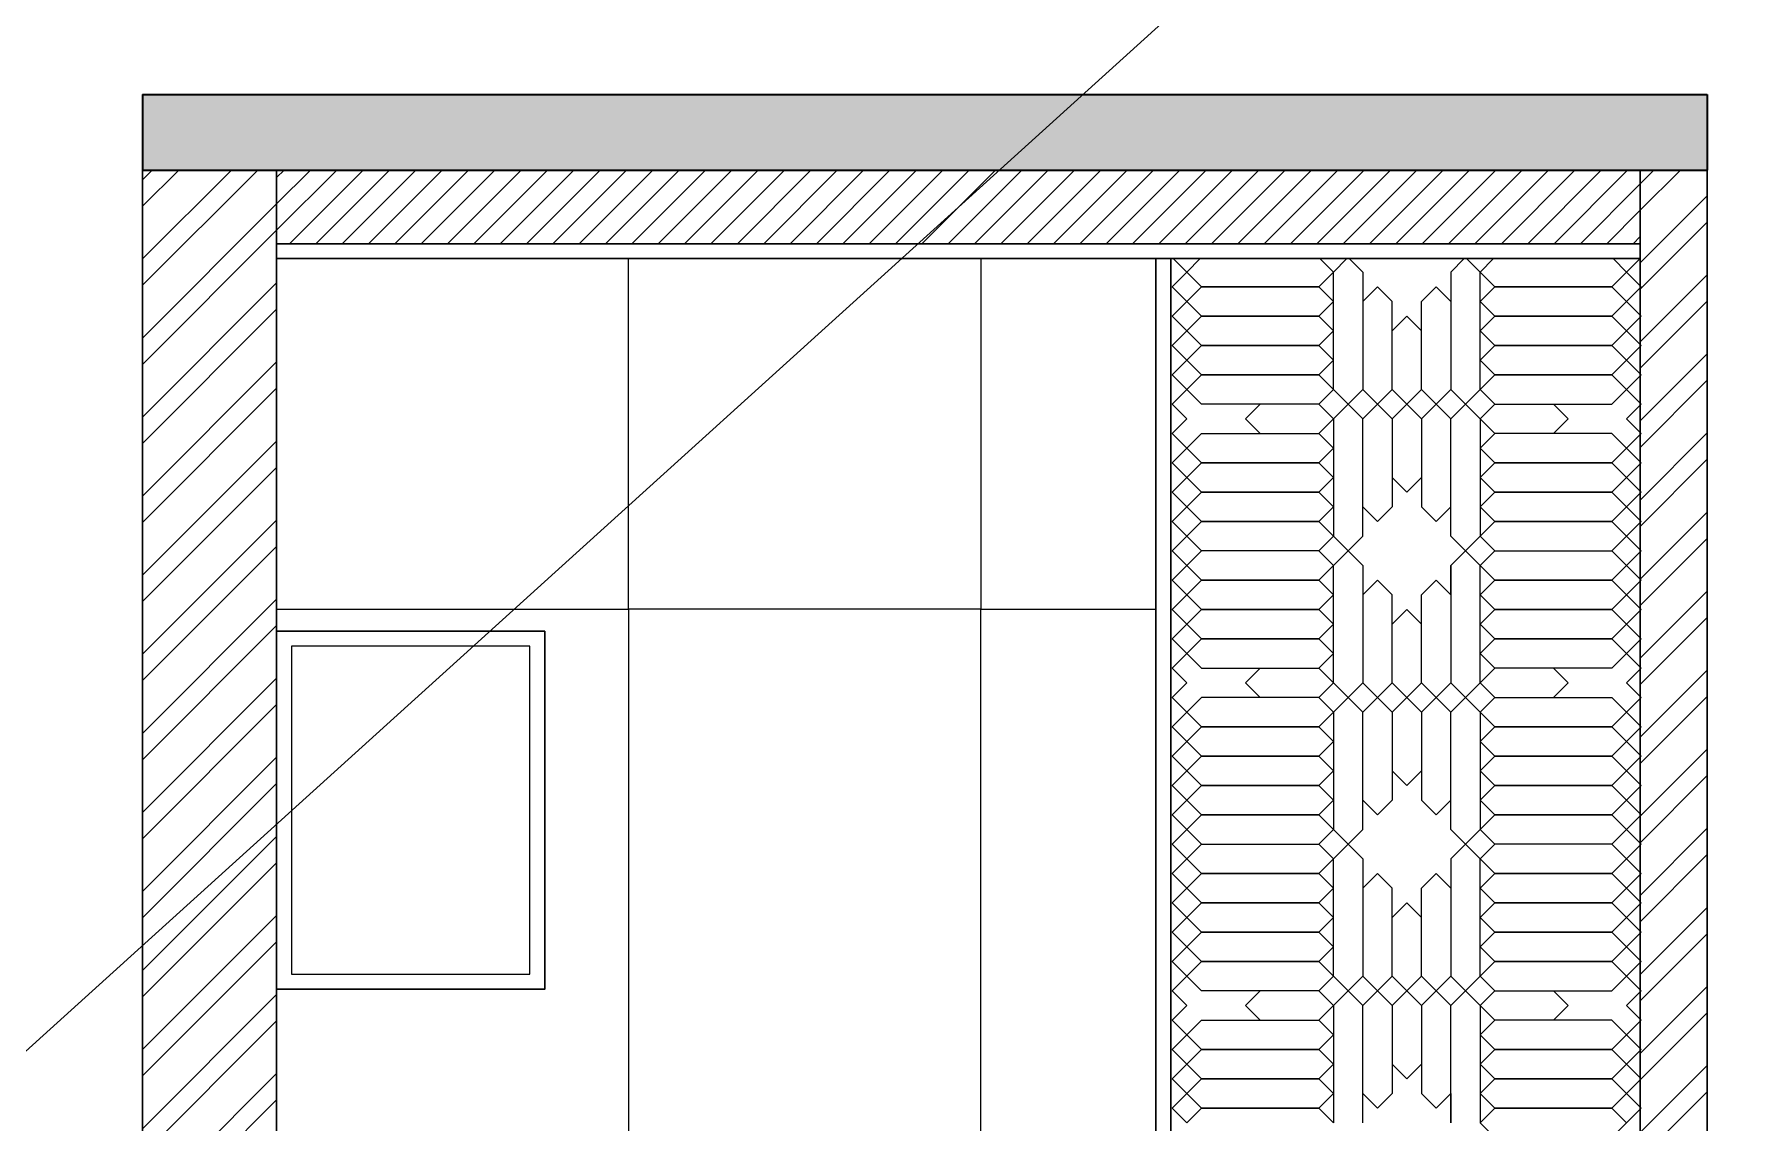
# Model space of a CAD drawing. Header units: millimetres. Extents: x 56222 to 3066687, y -650199 to -121287.
# Drawn here: x 156120.6 to 156234.7, y -180665.2 to -180592.1 of the extents above; entities that cross this region are included whole.
import ezdxf

# ---------------------------------------------------------------- set-up
doc = ezdxf.new("R2010")
doc.units = ezdxf.units.MM
doc.header["$MEASUREMENT"] = 0
for name, color, linetype, lineweight in [('dim05', 1, 'Continuous', 13), ('HACHA', 253, 'Continuous', 5), ('TILE', 14, 'Continuous', 9), ('wall', 7, 'Continuous', 30), ('XX~SLAB ( BEAM )~ ( DIM )', 7, 'Continuous', 9)]:
    doc.layers.add(name, color=color, linetype=linetype, lineweight=lineweight)
doc.layers.add('hatch', color=253, linetype='Continuous', lineweight=0, transparency=0.4)

msp = doc.modelspace()

# ---------------------------------------------------------------- hatches: boundary and pattern name
at = {"layer": 'hatch'}
h = msp.add_hatch(dxfattribs=at)
h.set_pattern_fill('AR-CONC', color=256, scale=0.5)
h.set_pattern_definition([(50, (10345.2532, -2538.4245), (3.586300913, -0.313760675), [0.375, -4.125]), (355, (10345.2532, -2538.4245), (-0.69375667, 3.76096067), [0.3, -3.3]), (100.4514445, (10345.552, -2538.4507), (2.892544234, 3.447199955), [0.31870096, -3.50571056]), (46.1842, (10345.253, -2537.4245), (5.33620665, -0.8275964), [0.5625, -6.1875]), (96.6356355, (10345.698, -2537.4935), (4.67330973, 4.870593), [0.47805171, -5.2585688]), (351.184164, (10345.253, -2537.4245), (4.67330973, 4.870593), [0.45, -4.95]), (21, (10345.7532, -2537.6745), (2.98453526, -2.013094453), [0.375, -4.125]), (326, (10345.7532, -2537.6745), (1.21657666, 3.625750225), [0.3, -3.3]), (71.4514447, (10346.002, -2537.8423), (4.201111884, 1.612655764), [0.31870095, -3.50571056]), (37.5, (10345.2532, -2538.4245), (0.0607992766, 1.664469269), [0, -3.26, 0, -3.35, 0, -3.3125]), (7.5, (10345.2532, -2538.4245), (1.315347687, 1.97205856), [0, -1.91, 0, -3.185, 0, -1.2625]), (327.5, (10344.1382, -2538.4245), (2.669112181, -0.112774359), [0, -1.25, 0, -3.9, 0, -5.175]), (317.5, (10343.6382, -2538.4245), (2.915930847, 0.500524912), [0, -1.625, 0, -2.59, 0, -3.675])])
h.paths.add_polyline_path([(156127.84, -180596.185), (156127.84, -180601.245), (156232.84, -180601.245), (156232.84, -180596.185)])
at = {"layer": 'hatch', "ltscale": 10}
h = msp.add_hatch(dxfattribs=at)
h.set_pattern_fill('ANSI32', color=256, scale=10, style=0)
h.set_pattern_definition([(45, (10345.253, -2538.4245), (-2.65165043, 2.65165043), []), (45, (10347.021, -2538.4245), (-2.65165043, 2.65165043), [])])
h.paths.add_polyline_path([(156136.84, -180601.245), (156127.84, -180601.245), (156127.84, -180728.185), (156136.84, -180728.185)])
h.paths.add_polyline_path([(156228.34, -180728.185), (156232.84, -180728.185), (156232.84, -180601.245), (156228.34, -180601.245)])
at = {"layer": 'hatch'}
h = msp.add_hatch(dxfattribs=at)
h.set_pattern_fill('ANSI31', color=6, scale=10)
h.set_pattern_definition([(45, (10345.2532, -2538.4245), (-0.8838834765, 0.8838834765), [])])
h.paths.add_polyline_path([(156228.34, -180606.185), (156228.34, -180601.245), (156136.84, -180601.245), (156136.84, -180606.185)])

# ---------------------------------------------------------------- linework, layer by layer
at = {"color": 6, "lineweight": 30}
for p, q in [((156136.84, -180606.185), (156228.34, -180606.185)), ((156136.84, -180607.185), (156228.34, -180607.185))]:
    msp.add_line(p, q, dxfattribs=at)
at = {"layer": 'dim05', "color": 1, "lineweight": 35}
for p, q in [((156127.84, -180596.185), (156232.84, -180596.185)), ((156127.84, -180596.185), (156127.84, -180601.245)), ((156232.84, -180596.185), (156232.84, -180601.245)), ((156127.84, -180601.245), (156232.84, -180601.245))]:
    msp.add_line(p, q, dxfattribs=at)
at = {"layer": 'HACHA', "color": 5, "lineweight": 30}
for p, q in [((156195.84, -180725.185), (156195.84, -180607.185)), ((156196.84, -180725.185), (156196.84, -180607.185))]:
    msp.add_line(p, q, dxfattribs=at)
at = {"layer": 'TILE', "color": 1, "linetype": 'Continuous', "lineweight": 25}
msp.add_line((157411.924, -179491.172), (155066.713, -181613.565), dxfattribs=at)
at = {"layer": 'wall', "lineweight": 30}
for p, q in [((156127.84, -180601.245), (156127.84, -180728.185)), ((156136.84, -180601.245), (156136.84, -180728.185)), ((156228.34, -180601.245), (156228.34, -180728.185)), ((156232.84, -180601.245), (156232.84, -180728.185))]:
    msp.add_line(p, q, dxfattribs=at)
msp.add_lwpolyline([(156154.84, -180632.185), (156136.84, -180632.185), (156136.84, -180656.185), (156154.84, -180656.185)], close=True, dxfattribs=at)
at = {"layer": 'wall', "lineweight": 5}
msp.add_lwpolyline([(156153.84, -180633.185), (156137.84, -180633.185), (156137.84, -180655.185), (156153.84, -180655.185)], close=True, dxfattribs=at)
at = {"layer": 'XX~SLAB ( BEAM )~ ( DIM )', "color": 33, "lineweight": 25, "true_color": 0xbea383}
for p, q in [((156197.004, -180607.185), (156197.908, -180608.089)), ((156198.812, -180607.185), (156197.908, -180608.089)), ((156207.748, -180608.089), (156206.844, -180607.185)), ((156207.748, -180608.089), (156208.652, -180607.185)), ((156209.716, -180608.089), (156208.812, -180607.185)), ((156215.62, -180608.089), (156216.524, -180607.185)), ((156217.588, -180608.089), (156216.684, -180607.185)), ((156217.588, -180608.089), (156218.492, -180607.185)), ((156226.524, -180607.185), (156227.428, -180608.089)), ((156228.34, -180607.177), (156227.428, -180608.089)), ((156196.924, -180609.073), (156197.908, -180608.089)), ((156198.892, -180609.073), (156197.908, -180608.089)), ((156207.748, -180608.089), (156206.764, -180609.073)), ((156217.588, -180608.089), (156218.572, -180609.073)), ((156226.444, -180609.073), (156227.428, -180608.089)), ((156228.412, -180609.073), (156227.428, -180608.089)), ((156196.924, -180609.073), (156197.908, -180610.057)), ((156198.892, -180609.073), (156197.908, -180610.057)), ((156207.748, -180610.057), (156206.764, -180609.073)), ((156209.716, -180610.057), (156210.7, -180609.073)), ((156211.684, -180610.057), (156210.7, -180609.073)), ((156213.652, -180610.057), (156214.636, -180609.073)), ((156215.62, -180610.057), (156214.636, -180609.073)), ((156217.588, -180610.057), (156218.572, -180609.073)), ((156226.444, -180609.073), (156227.428, -180610.057)), ((156228.412, -180609.073), (156227.428, -180610.057)), ((156196.924, -180611.041), (156197.908, -180610.057)), ((156198.892, -180611.041), (156197.908, -180610.057)), ((156207.748, -180610.057), (156206.764, -180611.041)), ((156217.588, -180610.057), (156218.572, -180611.041)), ((156226.444, -180611.041), (156227.428, -180610.057)), ((156228.412, -180611.041), (156227.428, -180610.057)), ((156196.924, -180611.041), (156197.908, -180612.025)), ((156196.924, -180613.009), (156197.908, -180612.025)), ((156198.892, -180611.041), (156197.908, -180612.025)), ((156198.892, -180613.009), (156197.908, -180612.025)), ((156207.748, -180612.025), (156206.764, -180611.041)), ((156207.748, -180612.025), (156206.764, -180613.009)), ((156211.684, -180612.025), (156212.668, -180611.041)), ((156213.652, -180612.025), (156212.668, -180611.041)), ((156217.588, -180612.025), (156218.572, -180611.041)), ((156217.588, -180612.025), (156218.572, -180613.009)), ((156226.444, -180611.041), (156227.428, -180612.025)), ((156226.444, -180613.009), (156227.428, -180612.025)), ((156228.412, -180611.041), (156227.428, -180612.025)), ((156228.412, -180613.009), (156227.428, -180612.025)), ((156228.412, -180613.009), (156227.428, -180612.025)), ((156196.924, -180613.009), (156197.908, -180613.993)), ((156198.892, -180613.009), (156197.908, -180613.993)), ((156207.748, -180613.993), (156206.764, -180613.009)), ((156217.588, -180613.993), (156218.572, -180613.009)), ((156226.444, -180613.009), (156227.428, -180613.993)), ((156228.412, -180613.009), (156227.428, -180613.993)), ((156228.412, -180613.009), (156227.428, -180613.993)), ((156196.924, -180614.977), (156197.908, -180613.993)), ((156198.892, -180614.977), (156197.908, -180613.993)), ((156207.748, -180613.993), (156206.764, -180614.977)), ((156217.588, -180613.993), (156218.572, -180614.977)), ((156226.444, -180614.977), (156227.428, -180613.993)), ((156228.412, -180614.977), (156227.428, -180613.993)), ((156196.924, -180614.977), (156197.908, -180615.961)), ((156198.892, -180614.977), (156197.908, -180615.961)), ((156207.748, -180615.961), (156206.764, -180614.977)), ((156217.588, -180615.961), (156218.572, -180614.977)), ((156226.444, -180614.977), (156227.428, -180615.961)), ((156228.412, -180614.977), (156227.428, -180615.961)), ((156196.924, -180616.945), (156197.908, -180615.961)), ((156198.892, -180616.945), (156197.908, -180615.961)), ((156207.748, -180615.961), (156206.764, -180616.945)), ((156208.732, -180616.945), (156207.748, -180615.961)), ((156208.732, -180616.945), (156209.716, -180615.961)), ((156210.7, -180616.945), (156209.716, -180615.961)), ((156210.7, -180616.945), (156209.716, -180615.961)), ((156210.7, -180616.945), (156211.684, -180615.961)), ((156212.668, -180616.945), (156211.684, -180615.961)), ((156212.668, -180616.945), (156213.652, -180615.961)), ((156214.636, -180616.945), (156213.652, -180615.961)), ((156214.636, -180616.945), (156215.62, -180615.961)), ((156216.604, -180616.945), (156215.62, -180615.961)), ((156216.604, -180616.945), (156217.588, -180615.961)), ((156217.588, -180615.961), (156218.572, -180616.945)), ((156226.444, -180616.945), (156227.428, -180615.961)), ((156228.412, -180616.945), (156227.428, -180615.961)), ((156196.924, -180616.945), (156197.908, -180617.929)), ((156202.828, -180616.945), (156201.844, -180617.929)), ((156207.748, -180617.929), (156206.764, -180616.945)), ((156208.732, -180616.945), (156207.748, -180617.929)), ((156208.732, -180616.945), (156209.716, -180617.929)), ((156208.732, -180616.945), (156209.716, -180617.929)), ((156210.7, -180616.945), (156209.716, -180617.929)), ((156210.7, -180616.945), (156209.716, -180617.929)), ((156210.7, -180616.945), (156211.684, -180617.929)), ((156212.668, -180616.945), (156211.684, -180617.929)), ((156212.668, -180616.945), (156213.652, -180617.929)), ((156214.636, -180616.945), (156213.652, -180617.929)), ((156214.636, -180616.945), (156215.62, -180617.929)), ((156214.636, -180616.945), (156215.62, -180617.929)), ((156216.604, -180616.945), (156215.62, -180617.929)), ((156216.604, -180616.945), (156215.62, -180617.929)), ((156216.604, -180616.945), (156217.588, -180617.929)), ((156217.588, -180617.929), (156218.572, -180616.945)), ((156222.508, -180616.945), (156223.492, -180617.929)), ((156228.412, -180616.945), (156227.428, -180617.929)), ((156196.924, -180618.913), (156197.908, -180617.929)), ((156196.924, -180618.913), (156197.908, -180619.897)), ((156198.892, -180618.913), (156197.908, -180619.897)), ((156202.828, -180618.913), (156201.844, -180617.929)), ((156207.748, -180617.929), (156206.764, -180618.913)), ((156207.748, -180619.897), (156206.764, -180618.913)), ((156217.588, -180617.929), (156218.572, -180618.913)), ((156217.588, -180619.897), (156218.572, -180618.913)), ((156222.508, -180618.913), (156223.492, -180617.929)), ((156226.444, -180618.913), (156227.428, -180619.897)), ((156228.412, -180618.913), (156227.428, -180617.929)), ((156228.412, -180618.913), (156227.428, -180617.929)), ((156228.412, -180618.913), (156227.428, -180619.897)), ((156228.412, -180618.913), (156227.428, -180619.897)), ((156196.924, -180620.881), (156197.908, -180619.897)), ((156198.892, -180620.881), (156197.908, -180619.897)), ((156207.748, -180619.897), (156206.764, -180620.881)), ((156217.588, -180619.897), (156218.572, -180620.881)), ((156226.444, -180620.881), (156227.428, -180619.897)), ((156228.412, -180620.881), (156227.428, -180619.897)), ((156196.924, -180620.881), (156197.908, -180621.865)), ((156198.892, -180620.881), (156197.908, -180621.865)), ((156207.748, -180621.865), (156206.764, -180620.881)), ((156217.588, -180621.865), (156218.572, -180620.881)), ((156226.444, -180620.881), (156227.428, -180621.865)), ((156228.412, -180620.881), (156227.428, -180621.865)), ((156196.924, -180622.849), (156197.908, -180621.865)), ((156198.892, -180622.849), (156197.908, -180621.865)), ((156207.748, -180621.865), (156206.764, -180622.849)), ((156211.684, -180621.865), (156212.668, -180622.849)), ((156213.652, -180621.865), (156212.668, -180622.849)), ((156217.588, -180621.865), (156218.572, -180622.849)), ((156226.444, -180622.849), (156227.428, -180621.865)), ((156228.412, -180622.849), (156227.428, -180621.865)), ((156196.924, -180622.849), (156197.908, -180623.833)), ((156198.892, -180622.849), (156197.908, -180623.833)), ((156207.748, -180623.833), (156206.764, -180622.849)), ((156217.588, -180623.833), (156218.572, -180622.849)), ((156226.444, -180622.849), (156227.428, -180623.833)), ((156228.412, -180622.849), (156227.428, -180623.833)), ((156196.924, -180624.817), (156197.908, -180623.833)), ((156198.892, -180624.817), (156197.908, -180623.833)), ((156207.748, -180623.833), (156206.764, -180624.817)), ((156209.716, -180623.833), (156210.7, -180624.817)), ((156211.684, -180623.833), (156210.7, -180624.817)), ((156213.652, -180623.833), (156214.636, -180624.817)), ((156215.62, -180623.833), (156214.636, -180624.817)), ((156217.588, -180623.833), (156218.572, -180624.817)), ((156226.444, -180624.817), (156227.428, -180623.833)), ((156228.412, -180624.817), (156227.428, -180623.833)), ((156196.924, -180624.817), (156197.908, -180625.801)), ((156196.924, -180626.785), (156197.908, -180625.801)), ((156198.892, -180624.817), (156197.908, -180625.801)), ((156198.892, -180626.785), (156197.908, -180625.801)), ((156207.748, -180625.801), (156206.764, -180624.817)), ((156207.748, -180625.801), (156206.764, -180626.785)), ((156207.748, -180625.801), (156208.732, -180626.785)), ((156209.716, -180625.801), (156208.732, -180626.785)), ((156215.62, -180625.801), (156216.604, -180626.785)), ((156217.588, -180625.801), (156216.604, -180626.785)), ((156217.588, -180625.801), (156218.572, -180624.817)), ((156217.588, -180625.801), (156218.572, -180626.785)), ((156226.444, -180624.817), (156227.428, -180625.801)), ((156226.444, -180626.785), (156227.428, -180625.801)), ((156228.412, -180624.817), (156227.428, -180625.801)), ((156228.412, -180626.785), (156227.428, -180625.801)), ((156196.924, -180626.785), (156197.908, -180627.769)), ((156198.892, -180626.785), (156197.908, -180627.769)), ((156207.748, -180627.769), (156206.764, -180626.785)), ((156207.748, -180627.769), (156208.732, -180626.785)), ((156209.716, -180627.769), (156208.732, -180626.785)), ((156215.62, -180627.769), (156216.604, -180626.785)), ((156217.588, -180627.769), (156216.604, -180626.785)), ((156217.588, -180627.769), (156218.572, -180626.785)), ((156226.444, -180626.785), (156227.428, -180627.769)), ((156228.412, -180626.785), (156227.428, -180627.769)), ((156196.924, -180628.753), (156197.908, -180627.769)), ((156198.892, -180628.753), (156197.908, -180627.769)), ((156207.748, -180627.769), (156206.764, -180628.753)), ((156217.588, -180627.769), (156218.572, -180628.753)), ((156226.444, -180628.753), (156227.428, -180627.769)), ((156228.412, -180628.753), (156227.428, -180627.769)), ((156196.924, -180628.753), (156197.908, -180629.737)), ((156198.892, -180628.753), (156197.908, -180629.737)), ((156207.748, -180629.737), (156206.764, -180628.753)), ((156209.716, -180629.737), (156210.7, -180628.753)), ((156211.684, -180629.737), (156210.7, -180628.753)), ((156213.652, -180629.737), (156214.636, -180628.753)), ((156215.62, -180629.737), (156214.636, -180628.753)), ((156217.588, -180629.737), (156218.572, -180628.753)), ((156226.444, -180628.753), (156227.428, -180629.737)), ((156228.412, -180628.753), (156227.428, -180629.737)), ((156196.924, -180630.721), (156197.908, -180629.737)), ((156198.892, -180630.721), (156197.908, -180629.737)), ((156207.748, -180629.737), (156206.764, -180630.721)), ((156217.588, -180629.737), (156218.572, -180630.721)), ((156226.444, -180630.721), (156227.428, -180629.737)), ((156228.412, -180630.721), (156227.428, -180629.737)), ((156196.924, -180630.721), (156197.908, -180631.705)), ((156198.892, -180630.721), (156197.908, -180631.705)), ((156207.748, -180631.705), (156206.764, -180630.721)), ((156211.684, -180631.705), (156212.668, -180630.721)), ((156213.652, -180631.705), (156212.668, -180630.721)), ((156217.588, -180631.705), (156218.572, -180630.721)), ((156226.444, -180630.721), (156227.428, -180631.705)), ((156228.412, -180630.721), (156227.428, -180631.705)), ((156196.924, -180632.689), (156197.908, -180631.705)), ((156196.924, -180632.689), (156197.908, -180633.673)), ((156198.892, -180632.689), (156197.908, -180631.705)), ((156198.892, -180632.689), (156197.908, -180633.673)), ((156207.748, -180631.705), (156206.764, -180632.689)), ((156207.748, -180633.673), (156206.764, -180632.689)), ((156217.588, -180631.705), (156218.572, -180632.689)), ((156217.588, -180633.673), (156218.572, -180632.689)), ((156226.444, -180632.689), (156227.428, -180631.705)), ((156226.444, -180632.689), (156227.428, -180633.673)), ((156228.412, -180632.689), (156227.428, -180631.705)), ((156228.412, -180632.689), (156227.428, -180633.673)), ((156196.924, -180634.657), (156197.908, -180633.673)), ((156198.892, -180634.657), (156197.908, -180633.673)), ((156207.748, -180633.673), (156206.764, -180634.657)), ((156217.588, -180633.673), (156218.572, -180634.657)), ((156226.444, -180634.657), (156227.428, -180633.673)), ((156228.412, -180634.657), (156227.428, -180633.673)), ((156196.924, -180634.657), (156197.908, -180635.641)), ((156202.828, -180634.657), (156201.844, -180635.641)), ((156207.748, -180635.641), (156206.764, -180634.657)), ((156217.588, -180635.641), (156218.572, -180634.657)), ((156222.508, -180634.657), (156223.492, -180635.641)), ((156228.412, -180634.657), (156227.428, -180635.641)), ((156196.924, -180636.625), (156197.908, -180635.641)), ((156202.828, -180636.625), (156201.844, -180635.641)), ((156207.748, -180635.641), (156206.764, -180636.625)), ((156208.732, -180636.625), (156207.748, -180635.641)), ((156208.732, -180636.625), (156209.716, -180635.641)), ((156208.732, -180636.625), (156209.716, -180635.641)), ((156210.7, -180636.625), (156209.716, -180635.641)), ((156210.7, -180636.625), (156209.716, -180635.641)), ((156210.7, -180636.625), (156211.684, -180635.641)), ((156212.668, -180636.625), (156211.684, -180635.641)), ((156212.668, -180636.625), (156213.652, -180635.641)), ((156214.636, -180636.625), (156213.652, -180635.641)), ((156214.636, -180636.625), (156215.62, -180635.641)), ((156214.636, -180636.625), (156215.62, -180635.641)), ((156216.604, -180636.625), (156215.62, -180635.641)), ((156216.604, -180636.625), (156215.62, -180635.641)), ((156216.604, -180636.625), (156217.588, -180635.641)), ((156217.588, -180635.641), (156218.572, -180636.625)), ((156222.508, -180636.625), (156223.492, -180635.641)), ((156228.412, -180636.625), (156227.428, -180635.641)), ((156196.924, -180636.625), (156197.908, -180637.609)), ((156198.892, -180636.625), (156197.908, -180637.609)), ((156207.748, -180637.609), (156206.764, -180636.625)), ((156208.732, -180636.625), (156207.748, -180637.609)), ((156208.732, -180636.625), (156209.716, -180637.609)), ((156208.732, -180636.625), (156209.716, -180637.609)), ((156210.7, -180636.625), (156209.716, -180637.609)), ((156210.7, -180636.625), (156209.716, -180637.609)), ((156210.7, -180636.625), (156211.684, -180637.609)), ((156212.668, -180636.625), (156211.684, -180637.609)), ((156212.668, -180636.625), (156213.652, -180637.609)), ((156214.636, -180636.625), (156213.652, -180637.609)), ((156214.636, -180636.625), (156215.62, -180637.609)), ((156214.636, -180636.625), (156215.62, -180637.609)), ((156216.604, -180636.625), (156215.62, -180637.609)), ((156216.604, -180636.625), (156215.62, -180637.609)), ((156216.604, -180636.625), (156217.588, -180637.609)), ((156217.588, -180637.609), (156218.572, -180636.625)), ((156226.444, -180636.625), (156227.428, -180637.609)), ((156228.412, -180636.625), (156227.428, -180637.609)), ((156196.924, -180638.593), (156197.908, -180637.609)), ((156198.892, -180638.593), (156197.908, -180637.609)), ((156207.748, -180637.609), (156206.764, -180638.593)), ((156217.588, -180637.609), (156218.572, -180638.593)), ((156226.444, -180638.593), (156227.428, -180637.609)), ((156228.412, -180638.593), (156227.428, -180637.609)), ((156196.924, -180638.593), (156197.908, -180639.577)), ((156198.892, -180638.593), (156197.908, -180639.577)), ((156207.748, -180639.577), (156206.764, -180638.593)), ((156217.588, -180639.577), (156218.572, -180638.593)), ((156226.444, -180638.593), (156227.428, -180639.577)), ((156228.412, -180638.593), (156227.428, -180639.577)), ((156196.924, -180640.561), (156197.908, -180639.577)), ((156196.924, -180640.561), (156197.908, -180641.545)), ((156198.892, -180640.561), (156197.908, -180639.577)), ((156198.892, -180640.561), (156197.908, -180641.545)), ((156207.748, -180639.577), (156206.764, -180640.561)), ((156207.748, -180641.545), (156206.764, -180640.561)), ((156217.588, -180639.577), (156218.572, -180640.561)), ((156217.588, -180641.545), (156218.572, -180640.561)), ((156226.444, -180640.561), (156227.428, -180639.577)), ((156226.444, -180640.561), (156227.428, -180641.545)), ((156228.412, -180640.561), (156227.428, -180639.577)), ((156228.412, -180640.561), (156227.428, -180639.577)), ((156228.412, -180640.561), (156227.428, -180641.545)), ((156228.412, -180640.561), (156227.428, -180641.545)), ((156196.924, -180642.529), (156197.908, -180641.545)), ((156198.892, -180642.529), (156197.908, -180641.545)), ((156207.748, -180641.545), (156206.764, -180642.529)), ((156211.684, -180641.545), (156212.668, -180642.529)), ((156213.652, -180641.545), (156212.668, -180642.529)), ((156217.588, -180641.545), (156218.572, -180642.529)), ((156226.444, -180642.529), (156227.428, -180641.545)), ((156228.412, -180642.529), (156227.428, -180641.545)), ((156196.924, -180642.529), (156197.908, -180643.513)), ((156198.892, -180642.529), (156197.908, -180643.513)), ((156207.748, -180643.513), (156206.764, -180642.529)), ((156217.588, -180643.513), (156218.572, -180642.529)), ((156226.444, -180642.529), (156227.428, -180643.513)), ((156228.412, -180642.529), (156227.428, -180643.513)), ((156196.924, -180644.497), (156197.908, -180643.513)), ((156198.892, -180644.497), (156197.908, -180643.513)), ((156207.748, -180643.513), (156206.764, -180644.497)), ((156209.716, -180643.513), (156210.7, -180644.497)), ((156211.684, -180643.513), (156210.7, -180644.497)), ((156213.652, -180643.513), (156214.636, -180644.497)), ((156215.62, -180643.513), (156214.636, -180644.497)), ((156217.588, -180643.513), (156218.572, -180644.497)), ((156226.444, -180644.497), (156227.428, -180643.513)), ((156228.412, -180644.497), (156227.428, -180643.513)), ((156196.924, -180644.497), (156197.908, -180645.481)), ((156198.892, -180644.497), (156197.908, -180645.481)), ((156207.748, -180645.481), (156206.764, -180644.497)), ((156217.588, -180645.481), (156218.572, -180644.497)), ((156226.444, -180644.497), (156227.428, -180645.481)), ((156228.412, -180644.497), (156227.428, -180645.481)), ((156196.924, -180646.465), (156197.908, -180645.481)), ((156198.892, -180646.465), (156197.908, -180645.481)), ((156207.748, -180645.481), (156206.764, -180646.465)), ((156207.748, -180645.481), (156208.732, -180646.465)), ((156209.716, -180645.481), (156208.732, -180646.465)), ((156215.62, -180645.481), (156216.604, -180646.465)), ((156217.588, -180645.481), (156216.604, -180646.465)), ((156217.588, -180645.481), (156218.572, -180646.465)), ((156226.444, -180646.465), (156227.428, -180645.481)), ((156228.412, -180646.465), (156227.428, -180645.481)), ((156196.924, -180646.465), (156197.908, -180647.449)), ((156196.924, -180648.433), (156197.908, -180647.449)), ((156198.892, -180646.465), (156197.908, -180647.449)), ((156198.892, -180648.433), (156197.908, -180647.449)), ((156207.748, -180647.449), (156206.764, -180646.465)), ((156207.748, -180647.449), (156206.764, -180648.433)), ((156207.748, -180647.449), (156208.732, -180646.465)), ((156209.716, -180647.449), (156208.732, -180646.465)), ((156215.62, -180647.449), (156216.604, -180646.465)), ((156217.588, -180647.449), (156216.604, -180646.465)), ((156217.588, -180647.449), (156218.572, -180646.465)), ((156217.588, -180647.449), (156218.572, -180648.433)), ((156226.444, -180646.465), (156227.428, -180647.449)), ((156226.444, -180648.433), (156227.428, -180647.449)), ((156228.412, -180646.465), (156227.428, -180647.449)), ((156228.412, -180648.433), (156227.428, -180647.449)), ((156196.924, -180648.433), (156197.908, -180649.417)), ((156198.892, -180648.433), (156197.908, -180649.417)), ((156207.748, -180649.417), (156206.764, -180648.433)), ((156209.716, -180649.417), (156210.7, -180648.433)), ((156211.684, -180649.417), (156210.7, -180648.433)), ((156213.652, -180649.417), (156214.636, -180648.433)), ((156215.62, -180649.417), (156214.636, -180648.433)), ((156217.588, -180649.417), (156218.572, -180648.433)), ((156226.444, -180648.433), (156227.428, -180649.417)), ((156228.412, -180648.433), (156227.428, -180649.417)), ((156196.924, -180650.401), (156197.908, -180649.417)), ((156198.892, -180650.401), (156197.908, -180649.417)), ((156207.748, -180649.417), (156206.764, -180650.401)), ((156217.588, -180649.417), (156218.572, -180650.401)), ((156226.444, -180650.401), (156227.428, -180649.417)), ((156228.412, -180650.401), (156227.428, -180649.417)), ((156228.412, -180650.401), (156227.428, -180649.417)), ((156196.924, -180650.401), (156197.908, -180651.385)), ((156198.892, -180650.401), (156197.908, -180651.385)), ((156207.748, -180651.385), (156206.764, -180650.401)), ((156211.684, -180651.385), (156212.668, -180650.401)), ((156213.652, -180651.385), (156212.668, -180650.401)), ((156217.588, -180651.385), (156218.572, -180650.401)), ((156226.444, -180650.401), (156227.428, -180651.385)), ((156228.412, -180650.401), (156227.428, -180651.385)), ((156228.412, -180650.401), (156227.428, -180651.385)), ((156196.924, -180652.369), (156197.908, -180651.385)), ((156198.892, -180652.369), (156197.908, -180651.385)), ((156207.748, -180651.385), (156206.764, -180652.369)), ((156217.588, -180651.385), (156218.572, -180652.369)), ((156226.444, -180652.369), (156227.428, -180651.385)), ((156228.412, -180652.369), (156227.428, -180651.385)), ((156196.924, -180652.369), (156197.908, -180653.353)), ((156198.892, -180652.369), (156197.908, -180653.353)), ((156207.748, -180653.353), (156206.764, -180652.369)), ((156217.588, -180653.353), (156218.572, -180652.369)), ((156226.444, -180652.369), (156227.428, -180653.353)), ((156228.412, -180652.369), (156227.428, -180653.353)), ((156196.924, -180654.337), (156197.908, -180653.353)), ((156196.924, -180654.337), (156197.908, -180655.321)), ((156198.892, -180654.337), (156197.908, -180653.353)), ((156198.892, -180654.337), (156197.908, -180655.321)), ((156207.748, -180653.353), (156206.764, -180654.337)), ((156207.748, -180655.321), (156206.764, -180654.337)), ((156217.588, -180653.353), (156218.572, -180654.337)), ((156217.588, -180655.321), (156218.572, -180654.337)), ((156226.444, -180654.337), (156227.428, -180653.353)), ((156226.444, -180654.337), (156227.428, -180655.321)), ((156228.412, -180654.337), (156227.428, -180653.353)), ((156228.412, -180654.337), (156227.428, -180655.321)), ((156196.924, -180656.305), (156197.908, -180655.321)), ((156198.892, -180656.305), (156197.908, -180655.321)), ((156207.748, -180655.321), (156206.764, -180656.305)), ((156208.732, -180656.305), (156207.748, -180655.321)), ((156208.732, -180656.305), (156209.716, -180655.321)), ((156208.732, -180656.305), (156209.716, -180655.321)), ((156210.7, -180656.305), (156209.716, -180655.321)), ((156210.7, -180656.305), (156209.716, -180655.321)), ((156210.7, -180656.305), (156211.684, -180655.321)), ((156212.668, -180656.305), (156211.684, -180655.321)), ((156212.668, -180656.305), (156213.652, -180655.321)), ((156214.636, -180656.305), (156213.652, -180655.321)), ((156214.636, -180656.305), (156215.62, -180655.321)), ((156214.636, -180656.305), (156215.62, -180655.321)), ((156216.604, -180656.305), (156215.62, -180655.321)), ((156216.604, -180656.305), (156215.62, -180655.321)), ((156216.604, -180656.305), (156217.588, -180655.321)), ((156217.588, -180655.321), (156218.572, -180656.305)), ((156226.444, -180656.305), (156227.428, -180655.321)), ((156228.412, -180656.305), (156227.428, -180655.321)), ((156196.924, -180656.305), (156197.908, -180657.289)), ((156202.828, -180656.305), (156201.844, -180657.289)), ((156207.748, -180657.289), (156206.764, -180656.305)), ((156208.732, -180656.305), (156207.748, -180657.289)), ((156208.732, -180656.305), (156209.716, -180657.289)), ((156208.732, -180656.305), (156209.716, -180657.289)), ((156210.7, -180656.305), (156209.716, -180657.289)), ((156210.7, -180656.305), (156209.716, -180657.289)), ((156210.7, -180656.305), (156211.684, -180657.289)), ((156212.668, -180656.305), (156211.684, -180657.289)), ((156212.668, -180656.305), (156213.652, -180657.289)), ((156214.636, -180656.305), (156213.652, -180657.289)), ((156214.636, -180656.305), (156215.62, -180657.289)), ((156214.636, -180656.305), (156215.62, -180657.289)), ((156216.604, -180656.305), (156215.62, -180657.289)), ((156216.604, -180656.305), (156215.62, -180657.289)), ((156216.604, -180656.305), (156217.588, -180657.289)), ((156217.588, -180657.289), (156218.572, -180656.305)), ((156222.508, -180656.305), (156223.492, -180657.289)), ((156228.412, -180656.305), (156227.428, -180657.289)), ((156196.924, -180658.273), (156197.908, -180657.289)), ((156202.828, -180658.273), (156201.844, -180657.289)), ((156207.748, -180657.289), (156206.764, -180658.273)), ((156217.588, -180657.289), (156218.572, -180658.273)), ((156222.508, -180658.273), (156223.492, -180657.289)), ((156228.412, -180658.273), (156227.428, -180657.289)), ((156196.924, -180658.273), (156197.908, -180659.257)), ((156198.892, -180658.273), (156197.908, -180659.257)), ((156207.748, -180659.257), (156206.764, -180658.273)), ((156217.588, -180659.257), (156218.572, -180658.273)), ((156226.444, -180658.273), (156227.428, -180659.257)), ((156228.412, -180658.273), (156227.428, -180659.257)), ((156196.924, -180660.241), (156197.908, -180659.257)), ((156198.892, -180660.241), (156197.908, -180659.257)), ((156207.748, -180659.257), (156206.764, -180660.241)), ((156217.588, -180659.257), (156218.572, -180660.241)), ((156226.444, -180660.241), (156227.428, -180659.257)), ((156228.412, -180660.241), (156227.428, -180659.257)), ((156196.924, -180660.241), (156197.908, -180661.225)), ((156196.924, -180662.209), (156197.908, -180661.225)), ((156198.892, -180660.241), (156197.908, -180661.225)), ((156198.892, -180662.209), (156197.908, -180661.225)), ((156207.748, -180661.225), (156206.764, -180660.241)), ((156207.748, -180661.225), (156206.764, -180662.209)), ((156211.684, -180661.225), (156212.668, -180662.209)), ((156213.652, -180661.225), (156212.668, -180662.209)), ((156217.588, -180661.225), (156218.572, -180660.241)), ((156217.588, -180661.225), (156218.572, -180662.209)), ((156226.444, -180660.241), (156227.428, -180661.225)), ((156226.444, -180662.209), (156227.428, -180661.225)), ((156228.412, -180660.241), (156227.428, -180661.225)), ((156228.412, -180662.209), (156227.428, -180661.225)), ((156196.924, -180662.209), (156197.908, -180663.193)), ((156198.892, -180662.209), (156197.908, -180663.193)), ((156207.748, -180663.193), (156206.764, -180662.209)), ((156217.588, -180663.193), (156218.572, -180662.209)), ((156226.444, -180662.209), (156227.428, -180663.193)), ((156228.412, -180662.209), (156227.428, -180663.193)), ((156196.924, -180664.177), (156197.908, -180663.193)), ((156198.892, -180664.177), (156197.908, -180663.193)), ((156207.748, -180663.193), (156206.764, -180664.177)), ((156209.716, -180663.193), (156210.7, -180664.177)), ((156211.684, -180663.193), (156210.7, -180664.177)), ((156213.652, -180663.193), (156214.636, -180664.177)), ((156215.62, -180663.193), (156214.636, -180664.177)), ((156217.588, -180663.193), (156218.572, -180664.177)), ((156226.444, -180664.177), (156227.428, -180663.193)), ((156228.412, -180664.177), (156227.428, -180663.193)), ((156196.924, -180664.177), (156197.908, -180665.161)), ((156198.892, -180664.177), (156197.908, -180665.161)), ((156207.748, -180665.161), (156206.764, -180664.177)), ((156217.588, -180665.161), (156218.572, -180664.177)), ((156226.444, -180664.177), (156227.428, -180665.161)), ((156228.412, -180664.177), (156227.428, -180665.161)), ((156217.588, -180665.161), (156218.572, -180666.145)), ((156226.444, -180666.145), (156227.428, -180665.161))]:
    msp.add_line(p, q, dxfattribs=at)
at = {"layer": 'XX~SLAB ( BEAM )~ ( DIM )', "color": 85, "lineweight": 25, "true_color": 0x689457}
for points in [[(156160.462, -180607.185), (156136.84, -180607.185), (156136.84, -180630.697), (156160.462, -180630.697)], [(156160.462, -180607.185), (156184.084, -180607.185), (156184.084, -180630.697), (156160.462, -180630.697)], [(156195.84, -180607.185), (156184.084, -180607.185), (156184.084, -180630.697), (156195.84, -180630.697)], [(156160.462, -180677.941), (156136.84, -180677.941), (156136.84, -180630.697), (156160.462, -180630.697)], [(156160.462, -180677.941), (156184.084, -180677.941), (156184.084, -180630.697), (156160.462, -180630.697)], [(156195.84, -180677.941), (156184.084, -180677.941), (156184.084, -180630.697), (156195.84, -180630.697)]]:
    msp.add_lwpolyline(points, close=True, dxfattribs=at)
at = {"layer": 'XX~SLAB ( BEAM )~ ( DIM )', "color": 33, "lineweight": 25, "true_color": 0xbea383}
for points in [[(156207.748, -180615.961), (156207.748, -180608.089)], [(156209.716, -180608.089), (156209.716, -180615.961)], [(156209.716, -180608.089), (156209.716, -180615.961)], [(156209.716, -180608.089), (156209.716, -180615.961)], [(156215.62, -180608.089), (156215.62, -180615.961)], [(156215.62, -180608.089), (156215.62, -180615.961)], [(156217.588, -180615.961), (156217.588, -180608.089)], [(156198.892, -180609.073), (156206.764, -180609.073)], [(156198.892, -180609.073), (156206.764, -180609.073)], [(156206.764, -180609.073), (156198.892, -180609.073)], [(156206.764, -180609.073), (156198.892, -180609.073)], [(156226.444, -180609.073), (156218.572, -180609.073)], [(156226.444, -180609.073), (156218.572, -180609.073)], [(156218.572, -180609.073), (156226.444, -180609.073)], [(156218.572, -180609.073), (156226.444, -180609.073)], [(156211.684, -180615.961), (156211.684, -180610.057)], [(156213.652, -180615.961), (156213.652, -180610.057)], [(156198.892, -180611.041), (156206.764, -180611.041)], [(156198.892, -180611.041), (156206.764, -180611.041)], [(156206.764, -180611.041), (156198.892, -180611.041)], [(156206.764, -180611.041), (156198.892, -180611.041)], [(156226.444, -180611.041), (156218.572, -180611.041)], [(156226.444, -180611.041), (156218.572, -180611.041)], [(156218.572, -180611.041), (156226.444, -180611.041)], [(156218.572, -180611.041), (156226.444, -180611.041)], [(156198.892, -180613.009), (156206.764, -180613.009)], [(156198.892, -180613.009), (156206.764, -180613.009)], [(156206.764, -180613.009), (156198.892, -180613.009)], [(156206.764, -180613.009), (156198.892, -180613.009)], [(156226.444, -180613.009), (156218.572, -180613.009)], [(156226.444, -180613.009), (156218.572, -180613.009)], [(156218.572, -180613.009), (156226.444, -180613.009)], [(156218.572, -180613.009), (156226.444, -180613.009)], [(156198.892, -180614.977), (156206.764, -180614.977)], [(156198.892, -180614.977), (156206.764, -180614.977)], [(156206.764, -180614.977), (156198.892, -180614.977)], [(156206.764, -180614.977), (156198.892, -180614.977)], [(156226.444, -180614.977), (156218.572, -180614.977)], [(156226.444, -180614.977), (156218.572, -180614.977)], [(156218.572, -180614.977), (156226.444, -180614.977)], [(156218.572, -180614.977), (156226.444, -180614.977)], [(156206.764, -180616.945), (156198.892, -180616.945)], [(156206.764, -180616.945), (156198.892, -180616.945)], [(156218.572, -180616.945), (156226.444, -180616.945)], [(156218.572, -180616.945), (156226.444, -180616.945)], [(156198.892, -180618.913), (156206.764, -180618.913)], [(156198.892, -180618.913), (156206.764, -180618.913)], [(156207.748, -180617.929), (156207.748, -180625.801)], [(156209.716, -180625.801), (156209.716, -180617.929)], [(156211.684, -180617.929), (156211.684, -180623.833)], [(156213.652, -180617.929), (156213.652, -180623.833)], [(156215.62, -180625.801), (156215.62, -180617.929)], [(156217.588, -180617.929), (156217.588, -180625.801)], [(156226.444, -180618.913), (156218.572, -180618.913)], [(156226.444, -180618.913), (156218.572, -180618.913)], [(156206.764, -180620.881), (156198.892, -180620.881)], [(156198.892, -180620.881), (156206.764, -180620.881)], [(156198.892, -180620.881), (156206.764, -180620.881)], [(156218.572, -180620.881), (156226.444, -180620.881)], [(156226.444, -180620.881), (156218.572, -180620.881)], [(156226.444, -180620.881), (156218.572, -180620.881)], [(156206.764, -180622.849), (156198.892, -180622.849)], [(156198.892, -180622.849), (156206.764, -180622.849)], [(156198.892, -180622.849), (156206.764, -180622.849)], [(156218.572, -180622.849), (156226.444, -180622.849)], [(156226.444, -180622.849), (156218.572, -180622.849)], [(156226.444, -180622.849), (156218.572, -180622.849)], [(156206.764, -180624.817), (156198.892, -180624.817)], [(156198.892, -180624.817), (156206.764, -180624.817)], [(156198.892, -180624.817), (156206.764, -180624.817)], [(156218.572, -180624.817), (156226.444, -180624.817)], [(156226.444, -180624.817), (156218.572, -180624.817)], [(156226.444, -180624.817), (156218.572, -180624.817)], [(156206.764, -180626.785), (156198.892, -180626.785)], [(156206.764, -180626.785), (156198.892, -180626.785)], [(156218.572, -180626.785), (156226.444, -180626.785)], [(156218.572, -180626.785), (156226.444, -180626.785)], [(156207.748, -180635.641), (156207.748, -180627.769)], [(156209.716, -180627.769), (156209.716, -180635.641)], [(156209.716, -180627.769), (156209.716, -180635.641)], [(156215.62, -180627.769), (156215.62, -180635.641)], [(156215.62, -180627.769), (156215.62, -180635.641)], [(156215.62, -180629.737), (156215.62, -180627.769)], [(156215.62, -180627.769), (156215.62, -180635.641)], [(156217.588, -180635.641), (156217.588, -180627.769)], [(156206.764, -180628.753), (156198.892, -180628.753)], [(156198.892, -180628.753), (156206.764, -180628.753)], [(156198.892, -180628.753), (156206.764, -180628.753)], [(156218.572, -180628.753), (156226.444, -180628.753)], [(156226.444, -180628.753), (156218.572, -180628.753)], [(156226.444, -180628.753), (156218.572, -180628.753)], [(156211.684, -180635.641), (156211.684, -180629.737)], [(156213.652, -180635.641), (156213.652, -180629.737)], [(156215.62, -180629.737), (156215.62, -180635.641)], [(156206.764, -180630.721), (156198.892, -180630.721)], [(156198.892, -180630.721), (156206.764, -180630.721)], [(156198.892, -180630.721), (156206.764, -180630.721)], [(156218.572, -180630.721), (156226.444, -180630.721)], [(156226.444, -180630.721), (156218.572, -180630.721)], [(156226.444, -180630.721), (156218.572, -180630.721)], [(156206.764, -180632.689), (156198.892, -180632.689)], [(156198.892, -180632.689), (156206.764, -180632.689)], [(156198.892, -180632.689), (156206.764, -180632.689)], [(156218.572, -180632.689), (156226.444, -180632.689)], [(156226.444, -180632.689), (156218.572, -180632.689)], [(156226.444, -180632.689), (156218.572, -180632.689)], [(156198.892, -180634.657), (156206.764, -180634.657)], [(156198.892, -180634.657), (156206.764, -180634.657)], [(156226.444, -180634.657), (156218.572, -180634.657)], [(156226.444, -180634.657), (156218.572, -180634.657)], [(156206.764, -180636.625), (156198.892, -180636.625)], [(156206.764, -180636.625), (156198.892, -180636.625)], [(156218.572, -180636.625), (156226.444, -180636.625)], [(156218.572, -180636.625), (156226.444, -180636.625)], [(156207.748, -180637.609), (156207.748, -180645.481)], [(156209.716, -180645.481), (156209.716, -180637.609)], [(156209.716, -180645.481), (156209.716, -180637.609)], [(156209.716, -180643.513), (156209.716, -180637.609)], [(156211.684, -180637.609), (156211.684, -180643.513)], [(156213.652, -180637.609), (156213.652, -180643.513)], [(156215.62, -180645.481), (156215.62, -180637.609)], [(156215.62, -180645.481), (156215.62, -180637.609)], [(156217.588, -180637.609), (156217.588, -180645.481)], [(156198.892, -180638.593), (156206.764, -180638.593)], [(156198.892, -180638.593), (156206.764, -180638.593)], [(156206.764, -180638.593), (156198.892, -180638.593)], [(156206.764, -180638.593), (156198.892, -180638.593)], [(156226.444, -180638.593), (156218.572, -180638.593)], [(156226.444, -180638.593), (156218.572, -180638.593)], [(156218.572, -180638.593), (156226.444, -180638.593)], [(156218.572, -180638.593), (156226.444, -180638.593)], [(156198.892, -180640.561), (156206.764, -180640.561)], [(156198.892, -180640.561), (156206.764, -180640.561)], [(156206.764, -180640.561), (156198.892, -180640.561)], [(156206.764, -180640.561), (156198.892, -180640.561)], [(156226.444, -180640.561), (156218.572, -180640.561)], [(156226.444, -180640.561), (156218.572, -180640.561)], [(156218.572, -180640.561), (156226.444, -180640.561)], [(156218.572, -180640.561), (156226.444, -180640.561)], [(156198.892, -180642.529), (156206.764, -180642.529)], [(156198.892, -180642.529), (156206.764, -180642.529)], [(156206.764, -180642.529), (156198.892, -180642.529)], [(156206.764, -180642.529), (156198.892, -180642.529)], [(156226.444, -180642.529), (156218.572, -180642.529)], [(156226.444, -180642.529), (156218.572, -180642.529)], [(156218.572, -180642.529), (156226.444, -180642.529)], [(156218.572, -180642.529), (156226.444, -180642.529)], [(156198.892, -180644.497), (156206.764, -180644.497)], [(156198.892, -180644.497), (156206.764, -180644.497)], [(156206.764, -180644.497), (156198.892, -180644.497)], [(156206.764, -180644.497), (156198.892, -180644.497)], [(156226.444, -180644.497), (156218.572, -180644.497)], [(156226.444, -180644.497), (156218.572, -180644.497)], [(156218.572, -180644.497), (156226.444, -180644.497)], [(156218.572, -180644.497), (156226.444, -180644.497)], [(156198.892, -180646.465), (156206.764, -180646.465)], [(156198.892, -180646.465), (156206.764, -180646.465)], [(156198.892, -180646.465), (156206.764, -180646.465)], [(156198.892, -180646.465), (156206.764, -180646.465)], [(156207.748, -180655.321), (156207.748, -180647.449)], [(156209.716, -180647.449), (156209.716, -180655.321)], [(156209.716, -180647.449), (156209.716, -180655.321)], [(156215.62, -180647.449), (156215.62, -180655.321)], [(156215.62, -180647.449), (156215.62, -180655.321)], [(156217.588, -180655.321), (156217.588, -180647.449)], [(156226.444, -180646.465), (156218.572, -180646.465)], [(156226.444, -180646.465), (156218.572, -180646.465)], [(156226.444, -180646.465), (156218.572, -180646.465)], [(156226.444, -180646.465), (156218.572, -180646.465)], [(156198.892, -180648.433), (156206.764, -180648.433)], [(156198.892, -180648.433), (156206.764, -180648.433)], [(156206.764, -180648.433), (156198.892, -180648.433)], [(156206.764, -180648.433), (156198.892, -180648.433)], [(156226.444, -180648.433), (156218.572, -180648.433)], [(156226.444, -180648.433), (156218.572, -180648.433)], [(156218.572, -180648.433), (156226.444, -180648.433)], [(156218.572, -180648.433), (156226.444, -180648.433)], [(156211.684, -180655.321), (156211.684, -180649.417)], [(156213.652, -180655.321), (156213.652, -180649.417)], [(156198.892, -180650.401), (156206.764, -180650.401)], [(156198.892, -180650.401), (156206.764, -180650.401)], [(156206.764, -180650.401), (156198.892, -180650.401)], [(156206.764, -180650.401), (156198.892, -180650.401)], [(156226.444, -180650.401), (156218.572, -180650.401)], [(156226.444, -180650.401), (156218.572, -180650.401)], [(156218.572, -180650.401), (156226.444, -180650.401)], [(156218.572, -180650.401), (156226.444, -180650.401)], [(156198.892, -180652.369), (156206.764, -180652.369)], [(156198.892, -180652.369), (156206.764, -180652.369)], [(156206.764, -180652.369), (156198.892, -180652.369)], [(156206.764, -180652.369), (156198.892, -180652.369)], [(156226.444, -180652.369), (156218.572, -180652.369)], [(156226.444, -180652.369), (156218.572, -180652.369)], [(156218.572, -180652.369), (156226.444, -180652.369)], [(156218.572, -180652.369), (156226.444, -180652.369)], [(156198.892, -180654.337), (156206.764, -180654.337)], [(156198.892, -180654.337), (156206.764, -180654.337)], [(156206.764, -180654.337), (156198.892, -180654.337)], [(156206.764, -180654.337), (156198.892, -180654.337)], [(156226.444, -180654.337), (156218.572, -180654.337)], [(156226.444, -180654.337), (156218.572, -180654.337)], [(156218.572, -180654.337), (156226.444, -180654.337)], [(156218.572, -180654.337), (156226.444, -180654.337)], [(156206.764, -180656.305), (156198.892, -180656.305)], [(156206.764, -180656.305), (156198.892, -180656.305)], [(156218.572, -180656.305), (156226.444, -180656.305)], [(156218.572, -180656.305), (156226.444, -180656.305)], [(156207.748, -180657.289), (156207.748, -180665.161)], [(156209.716, -180665.161), (156209.716, -180657.289)], [(156211.684, -180657.289), (156211.684, -180663.193)], [(156213.652, -180657.289), (156213.652, -180663.193)], [(156215.62, -180665.161), (156215.62, -180657.289)], [(156215.62, -180665.161), (156215.62, -180657.289)], [(156217.588, -180657.289), (156217.588, -180665.161)], [(156198.892, -180658.273), (156206.764, -180658.273)], [(156198.892, -180658.273), (156206.764, -180658.273)], [(156226.444, -180658.273), (156218.572, -180658.273)], [(156226.444, -180658.273), (156218.572, -180658.273)], [(156206.764, -180660.241), (156198.892, -180660.241)], [(156198.892, -180660.241), (156206.764, -180660.241)], [(156198.892, -180660.241), (156206.764, -180660.241)], [(156218.572, -180660.241), (156226.444, -180660.241)], [(156226.444, -180660.241), (156218.572, -180660.241)], [(156226.444, -180660.241), (156218.572, -180660.241)], [(156206.764, -180662.209), (156198.892, -180662.209)], [(156198.892, -180662.209), (156206.764, -180662.209)], [(156198.892, -180662.209), (156206.764, -180662.209)], [(156218.572, -180662.209), (156226.444, -180662.209)], [(156226.444, -180662.209), (156218.572, -180662.209)], [(156226.444, -180662.209), (156218.572, -180662.209)], [(156215.62, -180663.193), (156215.62, -180665.161)], [(156206.764, -180664.177), (156198.892, -180664.177)], [(156198.892, -180664.177), (156206.764, -180664.177)], [(156198.892, -180664.177), (156206.764, -180664.177)], [(156218.572, -180664.177), (156226.444, -180664.177)], [(156226.444, -180664.177), (156218.572, -180664.177)], [(156226.444, -180664.177), (156218.572, -180664.177)]]:
    msp.add_lwpolyline(points, dxfattribs=at)

doc.saveas('drawing.dxf')
